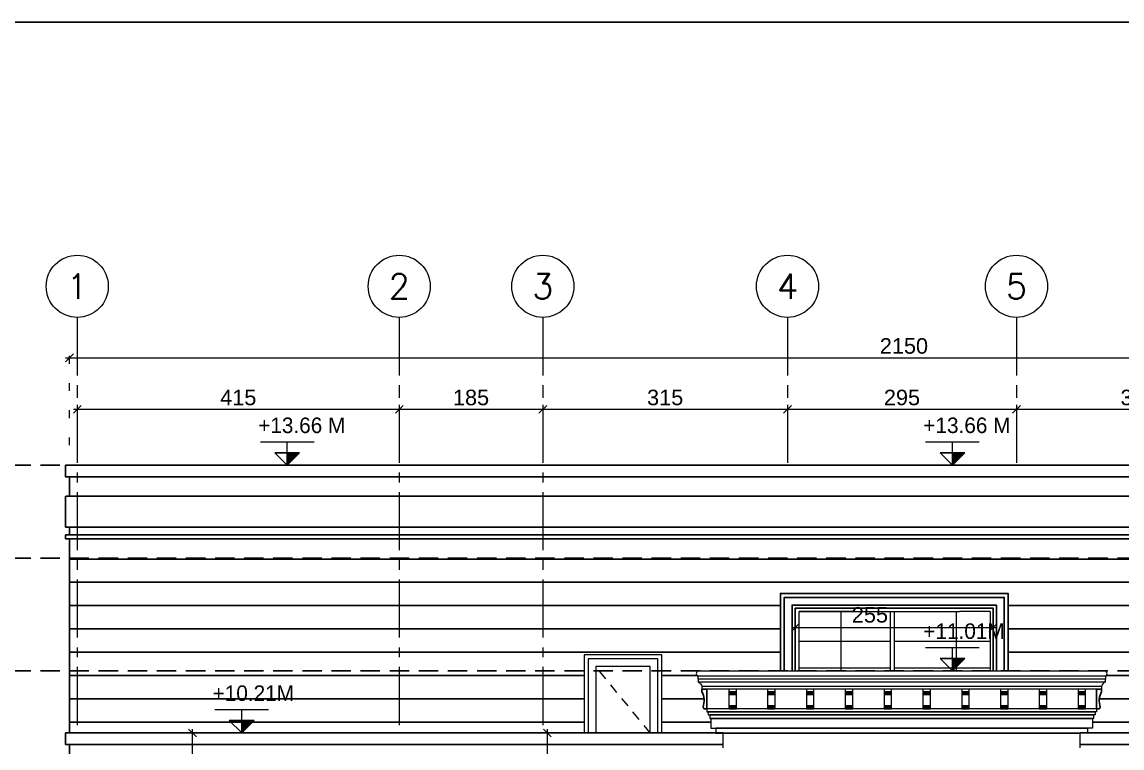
# Model space of a CAD drawing. Header units: millimetres. Extents: x -11627 to -10952, y 10244 to 10588.
# Drawn here: x -11110.8 to -11096.63, y 10419.96 to 10429.31 of the extents above; entities that cross this region are included whole.
import ezdxf
from ezdxf.enums import TextEntityAlignment as Align

# ---------------------------------------------------------------- set-up
doc = ezdxf.new("R2010")
doc.units = ezdxf.units.MM
doc.header["$PDMODE"] = 35
for name, pattern in [('DOT', [0.25, 0, -0.25]), ('GROUND FLOOR XREF - option 3$0$FATHER FR$0$CENTER2', [1.125, 0.75, -0.125, 0.125, -0.125]), ('HIDDEN', [0.375, 0.25, -0.125]), ('HIDDEN2', [0.1875, 0.125, -0.0625])]:
    doc.linetypes.add(name, pattern=pattern)
doc.layers.get('0').update_dxf_attribs({"lineweight": 5})
doc.layers.get('DEFPOINTS').update_dxf_attribs({"lineweight": 5})
for name, color, linetype, lineweight in [('A-AXIS LINE', 8, 'GROUND FLOOR XREF - option 3$0$FATHER FR$0$CENTER2', 0), ('A-AXIS TEXT', 54, 'Continuous', 9), ('A-GEN DIMS INTERNAL', 86, 'Continuous', 5), ('A-LEVEL TAG', 23, 'Continuous', 9), ('BORDER A1', 7, 'Continuous', 100), ('DOORS-WINDOWS-Hidden', 5, 'HIDDEN2', 9), ('ELEV-BLUE', 32, 'Continuous', 9), ('ELEV-MAGENTA', 6, 'Continuous', 5), ('elev.', 42, 'Continuous', 5), ('Title Block', 7, 'Continuous', 0)]:
    doc.layers.add(name, color=color, linetype=linetype, lineweight=lineweight)
for name, color, linetype in [('A-ELEV 01', 7, 'Continuous'), ('A-ELEV FAR', 8, 'Continuous'), ('A-ELEV MOULDING', 15, 'Continuous'), ('A-ELEV WINDOW', 150, 'Continuous'), ('A-OUTER DIMENSION', 52, 'Continuous'), ('A-REFLECT UP', 8, 'HIDDEN'), ('A-ROOF 01', 36, 'Continuous'), ('INSERT TEXT', 1, 'Continuous')]:
    doc.layers.add(name, color=color, linetype=linetype)
doc.styles.add('Axis-Circle', font='ROMANS.shx', dxfattribs={"height": 0.4})
doc.styles.add('EUROROMAN', font='eur_____.pfb', dxfattribs={"width": 0.8, "height": 0.2})
doc.styles.add('GROUND FLOOR XREF - option 3$0$STYLE1', font='arial.ttf', dxfattribs={"height": 0.2})
doc.styles.add('SIMPLEX', font='romans.shx', dxfattribs={"width": 0.75})
doc.dimstyles.new('D100', dxfattribs={"dimtxt": 0.2, "dimasz": 0.1, "dimexe": 0.18, "dimexo": 0.0625, "dimgap": 0.1, "dimtad": 1, "dimzin": 0, "dimdsep": 46, "dimtxsty": 'SIMPLEX', "dimblk": 'DOT1', "dimcen": 0.1, "dimse1": 1, "dimse2": 1, "dimclrd": 256, "dimclre": 256, "dimclrt": 256, "dimadec": 0, "dimazin": 0, "dimtfac": 5, "dimtix": 1, "dimtmove": 2, "dimatfit": 3, "dimfxl": 1, "dimtolj": 1, "dimtzin": 0, "dimlwd": -1, "dimlwe": -1, "dimarcsym": 0})
doc.dimstyles.new('DIM 100', dxfattribs={"dimtxt": 0.2, "dimasz": 0.1, "dimexe": 0.15, "dimexo": 0.2, "dimgap": 0.05, "dimtad": 1, "dimdec": 0, "dimlfac": 100, "dimzin": 1, "dimdsep": 46, "dimtxsty": 'GROUND FLOOR XREF - option 3$0$STYLE1', "dimblk": 'OBLIQUE', "dimcen": 0.02, "dimdle": 0.05, "dimclrd": 256, "dimclre": 6, "dimclrt": 3, "dimadec": 1, "dimazin": 0, "dimtfac": 0.9, "dimtdec": 0, "dimtix": 1, "dimtofl": 0, "dimtmove": 2, "dimatfit": 3, "dimldrblk": 'ARCHTICK', "dimfxl": 1, "dimtolj": 1, "dimtzin": 12, "dimlwd": -1, "dimlwe": -1, "dimarcsym": 0})

# ---------------------------------------------------------------- blocks, each defined once
blk = doc.blocks.new('_Oblique')
at = {"color": 0, "linetype": 'ByBlock', "lineweight": -2}
blk.add_line((-0.5, -0.5), (0.5, 0.5), dxfattribs=at)
blk = doc.blocks.new('*D36')
at = {"layer": 'A-GEN DIMS INTERNAL', "color": 6, "linetype": 'DOT', "transparency": 16777216}
for p, q in [((-11104.234, 10420.156), (-11104.184, 10420.156)), ((-11104.234, 10418.956), (-11104.184, 10418.956))]:
    blk.add_line(p, q, dxfattribs=at)
at = {"layer": 'A-GEN DIMS INTERNAL', "transparency": 16777216}
blk.add_line((-11104.034, 10418.906), (-11104.034, 10420.206), dxfattribs=at)
at = {"layer": 'DEFPOINTS', "color": 0, "transparency": 16777216}
for p in [(-11104.034, 10420.156, 5.562), (-11104.034, 10420.156), (-11104.034, 10418.956, 0.001)]:
    blk.add_point(p, dxfattribs=at)
at = {"layer": 'A-GEN DIMS INTERNAL', "transparency": 16777216, "xscale": 0.1, "yscale": 0.1, "zscale": 0.1}
for p, rotation in [((-11104.034, 10420.156), 90), ((-11104.034, 10418.956), 270)]:
    blk.add_blockref('_Oblique', p, dxfattribs=dict(at, rotation=rotation))
at = {"layer": 'A-GEN DIMS INTERNAL', "color": 3, "transparency": 16777216, "insert": (-11104.186, 10419.556), "char_height": 0.2, "attachment_point": 5, "rotation": 90, "style": 'GROUND FLOOR XREF - option 3$0$STYLE1'}
blk.add_mtext('\\A1;120', dxfattribs=at)
blk = doc.blocks.new('_ArchTick')
at = {"color": 0, "linetype": 'ByBlock', "const_width": 0.15}
blk.add_lwpolyline([(-0.5, -0.5), (0.5, 0.5)], dxfattribs=at)
blk = doc.blocks.new('*D41')
at = {"layer": 'A-GEN DIMS INTERNAL', "color": 6, "linetype": 'DOT', "transparency": 16777216}
for p, q in [((-11108.806, 10420.156), (-11108.756, 10420.156)), ((-11108.806, 10418.956), (-11108.756, 10418.956))]:
    blk.add_line(p, q, dxfattribs=at)
at = {"layer": 'A-GEN DIMS INTERNAL', "transparency": 16777216}
blk.add_line((-11108.606, 10418.906), (-11108.606, 10420.206), dxfattribs=at)
at = {"layer": 'DEFPOINTS', "color": 0, "transparency": 16777216}
for p in [(-11108.606, 10420.156, 5.562), (-11108.606, 10420.156), (-11108.606, 10418.956)]:
    blk.add_point(p, dxfattribs=at)
at = {"layer": 'A-GEN DIMS INTERNAL', "transparency": 16777216, "xscale": 0.1, "yscale": 0.1, "zscale": 0.1}
for p, rotation in [((-11108.606, 10420.156), 90), ((-11108.606, 10418.956), 270)]:
    blk.add_blockref('_Oblique', p, dxfattribs=dict(at, rotation=rotation))
at = {"layer": 'A-GEN DIMS INTERNAL', "color": 3, "transparency": 16777216, "insert": (-11108.758, 10419.556), "char_height": 0.2, "attachment_point": 5, "rotation": 90, "style": 'GROUND FLOOR XREF - option 3$0$STYLE1'}
blk.add_mtext('\\A1;120', dxfattribs=at)
blk = doc.blocks.new('LVL')
for p, q in [((-0.627, 0.301), (0.066, 0.301)), ((-0.28, 0), (-0.28, 0.301)), ((-0.121, 0.159), (-0.44, 0.159)), ((-0.28, 0), (-0.44, 0.159)), ((-0.28, 0), (-0.121, 0.159))]:
    blk.add_line(p, q)
blk.add_lwpolyline([(-0.44, 0.159), (-0.28, 0.159), (-0.28, 0), (-0.44, 0.159)])
blk.add_solid([(-0.121, 0.159), (-0.28, 0.159), (-0.28, 0)])
blk = doc.blocks.new('DOT1')
at = {"color": 0}
for p, q in [((0, -2), (0, 2)), ((-2, 0), (2, 0))]:
    blk.add_line(p, q, dxfattribs=at)
blk.add_circle((0, 0), 0.54, dxfattribs=at)
blk = doc.blocks.new('*D49')
at = {"layer": 'A-OUTER DIMENSION', "transparency": 16777216}
blk.add_line((-11113.75, 10423.506), (-11113.75, 10410.045), dxfattribs=at)
at = {"layer": 'DEFPOINTS', "color": 0, "transparency": 16777216}
for p in [(-11107.776, 10423.606, 0), (-11113.75, 10409.945), (-11110.103, 10409.945)]:
    blk.add_point(p, dxfattribs=at)
at = {"layer": 'A-OUTER DIMENSION', "transparency": 16777216, "xscale": 0.1, "yscale": 0.1, "zscale": 0.1}
for p, rotation in [((-11113.75, 10423.606), 90), ((-11113.75, 10409.945), 270)]:
    blk.add_blockref('DOT1', p, dxfattribs=dict(at, rotation=rotation))
at = {"layer": 'A-OUTER DIMENSION', "transparency": 16777216, "insert": (-11113.971, 10417.166), "char_height": 0.2, "attachment_point": 5, "rotation": 90, "style": 'SIMPLEX'}
blk.add_mtext('\\A1;13.66', dxfattribs=at)
blk = doc.blocks.new('Axis-Circle')
at = {"color": 0}
blk.add_circle((0, 0), 0.4, dxfattribs=at)
at = {"color": 4, "style": 'Axis-Circle'}
blk.add_attdef('NO', text='', height=0.32, dxfattribs=at).set_placement((0, 0), align=Align.MIDDLE_CENTER)
blk = doc.blocks.new('*D69')
at = {"layer": 'A-GEN DIMS INTERNAL', "color": 6, "linetype": 'DOT', "transparency": 16777216}
for p, q in [((-11110.19, 10423.861), (-11110.19, 10425.137)), ((-11088.69, 10423.861), (-11088.69, 10425.137))]:
    blk.add_line(p, q, dxfattribs=at)
at = {"layer": 'A-GEN DIMS INTERNAL', "transparency": 16777216}
blk.add_line((-11110.24, 10424.987), (-11088.64, 10424.987), dxfattribs=at)
at = {"layer": 'DEFPOINTS', "color": 0, "transparency": 16777216}
for p in [(-11088.69, 10424.987), (-11110.19, 10423.661), (-11088.69, 10423.661)]:
    blk.add_point(p, dxfattribs=at)
at = {"layer": 'A-GEN DIMS INTERNAL', "transparency": 16777216, "xscale": 0.1, "yscale": 0.1, "zscale": 0.1, "rotation": 180}
blk.add_blockref('_Oblique', (-11110.19, 10424.987), dxfattribs=at)
at = {"layer": 'A-GEN DIMS INTERNAL', "transparency": 16777216, "xscale": 0.1, "yscale": 0.1, "zscale": 0.1}
blk.add_blockref('_Oblique', (-11088.69, 10424.987), dxfattribs=at)
at = {"layer": 'A-GEN DIMS INTERNAL', "color": 3, "transparency": 16777216, "insert": (-11099.44, 10425.139), "char_height": 0.2, "attachment_point": 5, "style": 'GROUND FLOOR XREF - option 3$0$STYLE1'}
blk.add_mtext('\\A1;2150', dxfattribs=at)
blk = doc.blocks.new('*D72')
at = {"layer": 'A-GEN DIMS INTERNAL', "color": 6, "linetype": 'DOT', "transparency": 16777216}
for p, q in [((-11097.99, 10424.523), (-11097.99, 10424.473)), ((-11094.842, 10424.523), (-11094.842, 10424.473))]:
    blk.add_line(p, q, dxfattribs=at)
at = {"layer": 'A-GEN DIMS INTERNAL', "transparency": 16777216}
blk.add_line((-11094.792, 10424.323), (-11098.04, 10424.323), dxfattribs=at)
at = {"layer": 'DEFPOINTS', "color": 0, "transparency": 16777216}
for p in [(-11097.99, 10424.323), (-11097.99, 10424.323), (-11094.842, 10424.323)]:
    blk.add_point(p, dxfattribs=at)
at = {"layer": 'A-GEN DIMS INTERNAL', "transparency": 16777216, "xscale": 0.1, "yscale": 0.1, "zscale": 0.1, "rotation": 180}
blk.add_blockref('_Oblique', (-11097.99, 10424.323), dxfattribs=at)
at = {"layer": 'A-GEN DIMS INTERNAL', "transparency": 16777216, "xscale": 0.1, "yscale": 0.1, "zscale": 0.1}
blk.add_blockref('_Oblique', (-11094.842, 10424.323), dxfattribs=at)
at = {"layer": 'A-GEN DIMS INTERNAL', "color": 3, "transparency": 16777216, "insert": (-11096.416, 10424.475), "char_height": 0.2, "attachment_point": 5, "style": 'GROUND FLOOR XREF - option 3$0$STYLE1'}
blk.add_mtext('\\A1;315', dxfattribs=at)
blk = doc.blocks.new('*D73')
at = {"layer": 'A-GEN DIMS INTERNAL', "color": 6, "linetype": 'DOT', "transparency": 16777216}
for p, q in [((-11100.94, 10424.523), (-11100.94, 10424.473)), ((-11097.99, 10424.523), (-11097.99, 10424.473))]:
    blk.add_line(p, q, dxfattribs=at)
at = {"layer": 'A-GEN DIMS INTERNAL', "transparency": 16777216}
blk.add_line((-11097.94, 10424.323), (-11100.99, 10424.323), dxfattribs=at)
at = {"layer": 'DEFPOINTS', "color": 0, "transparency": 16777216}
for p in [(-11100.94, 10424.323), (-11100.94, 10424.323), (-11097.99, 10424.323)]:
    blk.add_point(p, dxfattribs=at)
at = {"layer": 'A-GEN DIMS INTERNAL', "transparency": 16777216, "xscale": 0.1, "yscale": 0.1, "zscale": 0.1, "rotation": 180}
blk.add_blockref('_Oblique', (-11100.94, 10424.323), dxfattribs=at)
at = {"layer": 'A-GEN DIMS INTERNAL', "transparency": 16777216, "xscale": 0.1, "yscale": 0.1, "zscale": 0.1}
blk.add_blockref('_Oblique', (-11097.99, 10424.323), dxfattribs=at)
at = {"layer": 'A-GEN DIMS INTERNAL', "color": 3, "transparency": 16777216, "insert": (-11099.465, 10424.475), "char_height": 0.2, "attachment_point": 5, "style": 'GROUND FLOOR XREF - option 3$0$STYLE1'}
blk.add_mtext('\\A1;295', dxfattribs=at)
blk = doc.blocks.new('*D74')
at = {"layer": 'A-GEN DIMS INTERNAL', "color": 6, "linetype": 'DOT', "transparency": 16777216}
for p, q in [((-11104.092, 10424.523), (-11104.092, 10424.473)), ((-11100.94, 10424.523), (-11100.94, 10424.473))]:
    blk.add_line(p, q, dxfattribs=at)
at = {"layer": 'A-GEN DIMS INTERNAL', "transparency": 16777216}
blk.add_line((-11100.89, 10424.323), (-11104.142, 10424.323), dxfattribs=at)
at = {"layer": 'DEFPOINTS', "color": 0, "transparency": 16777216}
for p in [(-11104.092, 10424.323), (-11104.092, 10424.323), (-11100.94, 10424.323)]:
    blk.add_point(p, dxfattribs=at)
at = {"layer": 'A-GEN DIMS INTERNAL', "transparency": 16777216, "xscale": 0.1, "yscale": 0.1, "zscale": 0.1, "rotation": 180}
blk.add_blockref('_Oblique', (-11104.092, 10424.323), dxfattribs=at)
at = {"layer": 'A-GEN DIMS INTERNAL', "transparency": 16777216, "xscale": 0.1, "yscale": 0.1, "zscale": 0.1}
blk.add_blockref('_Oblique', (-11100.94, 10424.323), dxfattribs=at)
at = {"layer": 'A-GEN DIMS INTERNAL', "color": 3, "transparency": 16777216, "insert": (-11102.516, 10424.475), "char_height": 0.2, "attachment_point": 5, "style": 'GROUND FLOOR XREF - option 3$0$STYLE1'}
blk.add_mtext('\\A1;315', dxfattribs=at)
blk = doc.blocks.new('*D75')
at = {"layer": 'A-GEN DIMS INTERNAL', "color": 6, "linetype": 'DOT', "transparency": 16777216}
for p, q in [((-11105.942, 10424.523), (-11105.942, 10424.473)), ((-11104.092, 10424.523), (-11104.092, 10424.473))]:
    blk.add_line(p, q, dxfattribs=at)
at = {"layer": 'A-GEN DIMS INTERNAL', "transparency": 16777216}
blk.add_line((-11104.042, 10424.323), (-11105.992, 10424.323), dxfattribs=at)
at = {"layer": 'DEFPOINTS', "color": 0, "transparency": 16777216}
for p in [(-11105.942, 10424.323), (-11105.942, 10424.323), (-11104.092, 10424.323)]:
    blk.add_point(p, dxfattribs=at)
at = {"layer": 'A-GEN DIMS INTERNAL', "transparency": 16777216, "xscale": 0.1, "yscale": 0.1, "zscale": 0.1, "rotation": 180}
blk.add_blockref('_Oblique', (-11105.942, 10424.323), dxfattribs=at)
at = {"layer": 'A-GEN DIMS INTERNAL', "transparency": 16777216, "xscale": 0.1, "yscale": 0.1, "zscale": 0.1}
blk.add_blockref('_Oblique', (-11104.092, 10424.323), dxfattribs=at)
at = {"layer": 'A-GEN DIMS INTERNAL', "color": 3, "transparency": 16777216, "insert": (-11105.017, 10424.475), "char_height": 0.2, "attachment_point": 5, "style": 'GROUND FLOOR XREF - option 3$0$STYLE1'}
blk.add_mtext('\\A1;185', dxfattribs=at)
blk = doc.blocks.new('*D76')
at = {"layer": 'A-GEN DIMS INTERNAL', "color": 6, "linetype": 'DOT', "transparency": 16777216}
for p, q in [((-11110.09, 10424.523), (-11110.09, 10424.473)), ((-11105.942, 10424.523), (-11105.942, 10424.473))]:
    blk.add_line(p, q, dxfattribs=at)
at = {"layer": 'A-GEN DIMS INTERNAL', "transparency": 16777216}
blk.add_line((-11105.892, 10424.323), (-11110.14, 10424.323), dxfattribs=at)
at = {"layer": 'DEFPOINTS', "color": 0, "transparency": 16777216}
for p in [(-11110.09, 10424.323), (-11110.09, 10424.323), (-11105.942, 10424.323)]:
    blk.add_point(p, dxfattribs=at)
at = {"layer": 'A-GEN DIMS INTERNAL', "transparency": 16777216, "xscale": 0.1, "yscale": 0.1, "zscale": 0.1, "rotation": 180}
blk.add_blockref('_Oblique', (-11110.09, 10424.323), dxfattribs=at)
at = {"layer": 'A-GEN DIMS INTERNAL', "transparency": 16777216, "xscale": 0.1, "yscale": 0.1, "zscale": 0.1}
blk.add_blockref('_Oblique', (-11105.942, 10424.323), dxfattribs=at)
at = {"layer": 'A-GEN DIMS INTERNAL', "color": 3, "transparency": 16777216, "insert": (-11108.016, 10424.475), "char_height": 0.2, "attachment_point": 5, "style": 'GROUND FLOOR XREF - option 3$0$STYLE1'}
blk.add_mtext('\\A1;415', dxfattribs=at)
blk = doc.blocks.new('*D297')
at = {"layer": 'A-GEN DIMS INTERNAL', "transparency": 16777216}
blk.add_line((-11100.89, 10421.514), (-11098.24, 10421.514), dxfattribs=at)
at = {"layer": 'A-GEN DIMS INTERNAL', "color": 6, "linetype": 'DOT', "transparency": 16777216}
for p, q in [((-11100.84, 10421.561), (-11100.84, 10421.364)), ((-11098.29, 10421.561), (-11098.29, 10421.364))]:
    blk.add_line(p, q, dxfattribs=at)
at = {"layer": 'DEFPOINTS', "color": 0, "transparency": 16777216}
for p in [(-11100.84, 10421.761), (-11098.29, 10421.761), (-11098.29, 10421.514)]:
    blk.add_point(p, dxfattribs=at)
at = {"layer": 'A-GEN DIMS INTERNAL', "transparency": 16777216, "xscale": 0.1, "yscale": 0.1, "zscale": 0.1, "rotation": 180}
blk.add_blockref('_Oblique', (-11100.84, 10421.514), dxfattribs=at)
at = {"layer": 'A-GEN DIMS INTERNAL', "transparency": 16777216, "xscale": 0.1, "yscale": 0.1, "zscale": 0.1}
blk.add_blockref('_Oblique', (-11098.29, 10421.514), dxfattribs=at)
at = {"layer": 'A-GEN DIMS INTERNAL', "color": 3, "transparency": 16777216, "insert": (-11099.878, 10421.676), "char_height": 0.2, "attachment_point": 5, "style": 'GROUND FLOOR XREF - option 3$0$STYLE1'}
blk.add_mtext('\\A1;255', dxfattribs=at)
blk = doc.blocks.new('ADM FRAME-A2')
at = {"layer": 'BORDER A1', "lineweight": 25}
blk.add_lwpolyline([(-58.529, 2.457), (-11.557, 2.457), (-11.557, 40.943), (-58.529, 40.943)], close=True, dxfattribs=at)
blk = doc.blocks.new('3')
at = {"layer": 'INSERT TEXT', "color": 9}
for p, q in [((-11110.19, 10422.396, 0), (-11088.69, 10422.396, 0)), ((-11110.19, 10422.096, 0), (-11088.69, 10422.096, 0)), ((-11110.19, 10421.796, 0), (-11101.031, 10421.796, 0)), ((-11098.098, 10421.796, 0), (-11088.69, 10421.796, 0)), ((-11110.19, 10421.496, 0), (-11101.031, 10421.496, 0)), ((-11098.098, 10421.496, 0), (-11088.69, 10421.496, 0)), ((-11110.19, 10421.196, 0), (-11101.031, 10421.196, 0)), ((-11098.098, 10421.196, 0), (-11088.69, 10421.196, 0)), ((-11110.19, 10420.896, 0), (-11103.558, 10420.896, 0)), ((-11102.559, 10420.896, 0), (-11102.107, 10420.896, 0)), ((-11096.831, 10420.896, 0), (-11088.69, 10420.896, 0)), ((-11110.19, 10420.596, 0), (-11103.558, 10420.596, 0)), ((-11102.559, 10420.596, 0), (-11102.015, 10420.596, 0)), ((-11096.923, 10420.596, 0), (-11088.69, 10420.596, 0)), ((-11110.19, 10420.296, 0), (-11103.558, 10420.296, 0)), ((-11102.559, 10420.296, 0), (-11101.928, 10420.296, 0)), ((-11097.009, 10420.296, 0), (-11088.69, 10420.296, 0))]:
    blk.add_line(p, q, dxfattribs=at)

msp = doc.modelspace()

# ---------------------------------------------------------------- linework, layer by layer
at = {"layer": 'A-AXIS LINE'}
for p, q in [((-11110.09, 10425.508), (-11110.09, 10420.156)), ((-11105.942, 10425.508), (-11105.942, 10420.156)), ((-11104.092, 10425.508), (-11104.092, 10420.156)), ((-11100.94, 10425.508), (-11100.94, 10423.561)), ((-11097.99, 10425.508), (-11097.99, 10423.561))]:
    msp.add_line(p, q, dxfattribs=at)
at = {"layer": 'A-ELEV 01'}
for p, q in [((-11110.24, 10420.156, -0.003), (-11101.769, 10420.156, 0.005)), ((-11110.24, 10420.006, -0.003), (-11110.24, 10420.156, -0.003)), ((-11088.64, 10420.156, 0), (-11097.169, 10420.156, 0.003)), ((-11110.24, 10420.006, 0), (-11101.769, 10420.006, -0.001)), ((-11110.19, 10419.756, -0.003), (-11110.19, 10420.006, -0.003)), ((-11088.64, 10420.006, 0), (-11097.169, 10420.006, 0.006))]:
    msp.add_line(p, q, dxfattribs=at)
at = {"layer": 'A-ELEV FAR'}
for p, q in [((-11110.24, 10423.606, -0.003), (-11088.64, 10423.606)), ((-11110.24, 10423.456, -0.003), (-11110.24, 10423.606, -0.003)), ((-11110.24, 10423.456, -0.014), (-11088.64, 10423.456, -0.014)), ((-11110.19, 10423.206), (-11110.19, 10423.456)), ((-11110.24, 10422.806), (-11110.24, 10423.206)), ((-11088.64, 10423.206, -0.004), (-11110.238, 10423.206, -0.008)), ((-11088.64, 10422.806, 0.003), (-11110.24, 10422.806, -0.003)), ((-11110.19, 10422.806, -0.006), (-11110.19, 10422.706, -0.006)), ((-11088.64, 10422.706, 0.003), (-11110.24, 10422.706, -0.003)), ((-11110.24, 10422.656), (-11110.24, 10422.706)), ((-11088.64, 10422.656, 0), (-11110.24, 10422.656, -0.005)), ((-11110.19, 10420.156), (-11110.19, 10422.656))]:
    msp.add_line(p, q, dxfattribs=at)
at = {"layer": 'A-ELEV MOULDING', "elevation": 0.014}
for points in [[(-11098.098, 10420.955), (-11098.098, 10421.952), (-11101.031, 10421.952), (-11101.031, 10420.955)], [(-11101.031, 10420.955), (-11101.031, 10421.771)], [(-11098.148, 10420.955), (-11098.148, 10421.902), (-11100.981, 10421.902), (-11100.981, 10420.955)], [(-11100.981, 10420.955), (-11100.981, 10421.771)], [(-11098.248, 10420.955), (-11098.248, 10421.802), (-11100.881, 10421.802), (-11100.881, 10420.955)], [(-11100.881, 10420.955), (-11100.881, 10421.771)], [(-11098.248, 10421.771), (-11098.248, 10420.955)], [(-11098.148, 10421.771), (-11098.148, 10420.955)], [(-11098.098, 10421.771), (-11098.098, 10420.955)], [(-11098.29, 10420.955), (-11098.29, 10421.761), (-11100.84, 10421.761), (-11100.84, 10420.955)]]:
    msp.add_lwpolyline(points, dxfattribs=at)
at = {"layer": 'A-ELEV WINDOW', "lineweight": 15}
for p, q in [((-11100.095, 10421.719, 0.014), (-11100.79, 10421.719, 0.014)), ((-11100.248, 10420.955, 0.014), (-11100.248, 10421.719, 0.014)), ((-11099.619, 10421.719, 0.014), (-11099.619, 10420.955, 0.014)), ((-11099.619, 10421.719, 0.014), (-11098.725, 10421.719, 0.014)), ((-11099.564, 10421.719, 0.014), (-11099.564, 10420.955, 0.014)), ((-11098.762, 10420.955, 0.014), (-11098.762, 10421.719, 0.014)), ((-11098.33, 10421.719, 0.014), (-11098.725, 10421.719, 0.014)), ((-11099.619, 10421.335, 0.014), (-11100.79, 10421.335, 0.014)), ((-11098.33, 10421.335, 0.014), (-11099.564, 10421.335, 0.014)), ((-11099.619, 10420.99, 0.014), (-11100.79, 10420.99, 0.014)), ((-11098.33, 10420.99, 0.014), (-11099.564, 10420.99, 0.014))]:
    msp.add_line(p, q, dxfattribs=at)
at = {"layer": 'A-ELEV WINDOW', "lineweight": 15, "elevation": 0.014}
for points in [[(-11100.79, 10420.955), (-11100.79, 10421.719), (-11099.619, 10421.719)], [(-11098.33, 10421.719), (-11098.33, 10420.955)]]:
    msp.add_lwpolyline(points, dxfattribs=at)
at = {"layer": 'A-REFLECT UP'}
for p, q in [((-11113.19, 10423.606), (-11088.19, 10423.606)), ((-11113.19, 10422.406), (-11088.19, 10422.406)), ((-11113.19, 10420.955), (-11088.19, 10420.955)), ((-11097.169, 10420.156), (-11088.19, 10420.156))]:
    msp.add_line(p, q, dxfattribs=at)
at = {"layer": 'A-ROOF 01'}
for p, q in [((-11101.599, 10420.686), (-11101.696, 10420.686)), ((-11101.599, 10420.685), (-11101.696, 10420.685)), ((-11101.599, 10420.684), (-11101.696, 10420.684)), ((-11101.599, 10420.682), (-11101.696, 10420.682)), ((-11101.599, 10420.68), (-11101.696, 10420.68)), ((-11101.599, 10420.675), (-11101.696, 10420.675)), ((-11101.599, 10420.669), (-11101.696, 10420.669)), ((-11101.599, 10420.661), (-11101.696, 10420.661)), ((-11101.599, 10420.651), (-11101.696, 10420.651)), ((-11101.099, 10420.686), (-11101.196, 10420.686)), ((-11101.099, 10420.685), (-11101.196, 10420.685)), ((-11101.099, 10420.684), (-11101.196, 10420.684)), ((-11101.099, 10420.682), (-11101.196, 10420.682)), ((-11101.099, 10420.68), (-11101.196, 10420.68)), ((-11101.099, 10420.675), (-11101.196, 10420.675)), ((-11101.099, 10420.669), (-11101.196, 10420.669)), ((-11101.099, 10420.661), (-11101.196, 10420.661)), ((-11101.099, 10420.651), (-11101.196, 10420.651)), ((-11100.599, 10420.686), (-11100.696, 10420.686)), ((-11100.599, 10420.685), (-11100.696, 10420.685)), ((-11100.599, 10420.684), (-11100.696, 10420.684)), ((-11100.599, 10420.682), (-11100.696, 10420.682)), ((-11100.599, 10420.68), (-11100.696, 10420.68)), ((-11100.599, 10420.675), (-11100.696, 10420.675)), ((-11100.599, 10420.669), (-11100.696, 10420.669)), ((-11100.599, 10420.661), (-11100.696, 10420.661)), ((-11100.599, 10420.651), (-11100.696, 10420.651)), ((-11100.099, 10420.686), (-11100.196, 10420.686)), ((-11100.099, 10420.685), (-11100.196, 10420.685)), ((-11100.099, 10420.684), (-11100.196, 10420.684)), ((-11100.099, 10420.682), (-11100.196, 10420.682)), ((-11100.099, 10420.68), (-11100.196, 10420.68)), ((-11100.099, 10420.675), (-11100.196, 10420.675)), ((-11100.099, 10420.669), (-11100.196, 10420.669)), ((-11100.099, 10420.661), (-11100.196, 10420.661)), ((-11100.099, 10420.651), (-11100.196, 10420.651)), ((-11099.599, 10420.686), (-11099.696, 10420.686)), ((-11099.599, 10420.685), (-11099.696, 10420.685)), ((-11099.599, 10420.684), (-11099.696, 10420.684)), ((-11099.599, 10420.682), (-11099.696, 10420.682)), ((-11099.599, 10420.68), (-11099.696, 10420.68)), ((-11099.599, 10420.675), (-11099.696, 10420.675)), ((-11099.599, 10420.669), (-11099.696, 10420.669)), ((-11099.599, 10420.661), (-11099.696, 10420.661)), ((-11099.599, 10420.651), (-11099.696, 10420.651)), ((-11099.099, 10420.686), (-11099.196, 10420.686)), ((-11099.099, 10420.685), (-11099.196, 10420.685)), ((-11099.099, 10420.684), (-11099.196, 10420.684)), ((-11099.099, 10420.682), (-11099.196, 10420.682)), ((-11099.099, 10420.68), (-11099.196, 10420.68)), ((-11099.099, 10420.675), (-11099.196, 10420.675)), ((-11099.099, 10420.669), (-11099.196, 10420.669)), ((-11099.099, 10420.661), (-11099.196, 10420.661)), ((-11099.099, 10420.651), (-11099.196, 10420.651)), ((-11098.599, 10420.686), (-11098.696, 10420.686)), ((-11098.599, 10420.685), (-11098.696, 10420.685)), ((-11098.599, 10420.684), (-11098.696, 10420.684)), ((-11098.599, 10420.682), (-11098.696, 10420.682)), ((-11098.599, 10420.68), (-11098.696, 10420.68)), ((-11098.599, 10420.675), (-11098.696, 10420.675)), ((-11098.599, 10420.669), (-11098.696, 10420.669)), ((-11098.599, 10420.661), (-11098.696, 10420.661)), ((-11098.599, 10420.651), (-11098.696, 10420.651)), ((-11098.099, 10420.686), (-11098.196, 10420.686)), ((-11098.099, 10420.685), (-11098.196, 10420.685)), ((-11098.099, 10420.684), (-11098.196, 10420.684)), ((-11098.099, 10420.682), (-11098.196, 10420.682)), ((-11098.099, 10420.68), (-11098.196, 10420.68)), ((-11098.099, 10420.675), (-11098.196, 10420.675)), ((-11098.099, 10420.669), (-11098.196, 10420.669)), ((-11098.099, 10420.661), (-11098.196, 10420.661)), ((-11098.099, 10420.651), (-11098.196, 10420.651)), ((-11097.599, 10420.686), (-11097.696, 10420.686)), ((-11097.599, 10420.685), (-11097.696, 10420.685)), ((-11097.599, 10420.684), (-11097.696, 10420.684)), ((-11097.599, 10420.682), (-11097.696, 10420.682)), ((-11097.599, 10420.68), (-11097.696, 10420.68)), ((-11097.599, 10420.675), (-11097.696, 10420.675)), ((-11097.599, 10420.669), (-11097.696, 10420.669)), ((-11097.599, 10420.661), (-11097.696, 10420.661)), ((-11097.599, 10420.651), (-11097.696, 10420.651)), ((-11097.099, 10420.686), (-11097.196, 10420.686)), ((-11097.099, 10420.685), (-11097.196, 10420.685)), ((-11097.099, 10420.684), (-11097.196, 10420.684)), ((-11097.099, 10420.682), (-11097.196, 10420.682)), ((-11097.099, 10420.68), (-11097.196, 10420.68)), ((-11097.099, 10420.675), (-11097.196, 10420.675)), ((-11097.099, 10420.669), (-11097.196, 10420.669)), ((-11097.099, 10420.661), (-11097.196, 10420.661)), ((-11097.099, 10420.651), (-11097.196, 10420.651)), ((-11101.599, 10420.505), (-11101.696, 10420.505)), ((-11101.599, 10420.498), (-11101.696, 10420.498)), ((-11101.099, 10420.505), (-11101.196, 10420.505)), ((-11101.099, 10420.498), (-11101.196, 10420.498)), ((-11100.599, 10420.505), (-11100.696, 10420.505)), ((-11100.599, 10420.498), (-11100.696, 10420.498)), ((-11100.099, 10420.505), (-11100.196, 10420.505)), ((-11100.099, 10420.498), (-11100.196, 10420.498)), ((-11099.599, 10420.505), (-11099.696, 10420.505)), ((-11099.599, 10420.498), (-11099.696, 10420.498)), ((-11099.099, 10420.505), (-11099.196, 10420.505)), ((-11099.099, 10420.498), (-11099.196, 10420.498)), ((-11098.599, 10420.505), (-11098.696, 10420.505)), ((-11098.599, 10420.498), (-11098.696, 10420.498)), ((-11098.099, 10420.505), (-11098.196, 10420.505)), ((-11098.099, 10420.498), (-11098.196, 10420.498)), ((-11097.599, 10420.505), (-11097.696, 10420.505)), ((-11097.599, 10420.498), (-11097.696, 10420.498)), ((-11097.099, 10420.505), (-11097.196, 10420.505)), ((-11097.099, 10420.498), (-11097.196, 10420.498)), ((-11102.028, 10420.483), (-11102.022, 10420.483)), ((-11102.022, 10420.483), (-11102.022, 10420.475)), ((-11102.022, 10420.475), (-11102.016, 10420.475)), ((-11102.016, 10420.475), (-11102.016, 10420.465)), ((-11096.977, 10420.427), (-11101.96, 10420.427)), ((-11096.997, 10420.391), (-11101.941, 10420.391)), ((-11101.599, 10420.491), (-11101.696, 10420.491)), ((-11101.099, 10420.491), (-11101.196, 10420.491)), ((-11100.599, 10420.491), (-11100.696, 10420.491)), ((-11100.099, 10420.491), (-11100.196, 10420.491)), ((-11099.599, 10420.491), (-11099.696, 10420.491)), ((-11099.099, 10420.491), (-11099.196, 10420.491)), ((-11098.599, 10420.491), (-11098.696, 10420.491)), ((-11098.099, 10420.491), (-11098.196, 10420.491)), ((-11097.599, 10420.491), (-11097.696, 10420.491)), ((-11097.099, 10420.491), (-11097.196, 10420.491)), ((-11096.915, 10420.475), (-11096.921, 10420.475)), ((-11096.921, 10420.475), (-11096.921, 10420.465)), ((-11096.91, 10420.483), (-11096.915, 10420.483)), ((-11096.915, 10420.483), (-11096.915, 10420.475)), ((-11097.009, 10420.344), (-11101.928, 10420.344)), ((-11097.075, 10420.219), (-11101.862, 10420.219))]:
    msp.add_line(p, q, dxfattribs=at)
for points in [[(-11102.016, 10420.465), (-11101.981, 10420.465), (-11101.981, 10420.718), (-11102.044, 10420.718), (-11102.044, 10420.687, -0.221032), (-11102.028, 10420.491), (-11102.028, 10420.491), (-11102.028, 10420.483)], [(-11096.921, 10420.465), (-11096.957, 10420.465), (-11096.957, 10420.718), (-11096.893, 10420.718), (-11096.893, 10420.687, 0.221032), (-11096.91, 10420.491), (-11096.91, 10420.491), (-11096.91, 10420.483)]]:
    msp.add_lwpolyline(points, format="xyb", dxfattribs=at)
at = {"layer": 'DOORS-WINDOWS-Hidden'}
msp.add_line((-11102.709, 10420.156, 0.014), (-11103.408, 10421.01, 0.014), dxfattribs=at)
at = {"layer": 'ELEV-BLUE'}
for p, q in [((-11102.094, 10420.955), (-11096.843, 10420.955)), ((-11096.843, 10420.886), (-11102.094, 10420.886)), ((-11102.093, 10420.886), (-11102.093, 10420.849)), ((-11096.845, 10420.849), (-11102.093, 10420.849)), ((-11102.089, 10420.849), (-11102.089, 10420.809)), ((-11096.849, 10420.809), (-11102.089, 10420.809)), ((-11096.849, 10420.849), (-11096.849, 10420.809)), ((-11096.845, 10420.886), (-11096.845, 10420.849)), ((-11096.893, 10420.755), (-11102.045, 10420.755)), ((-11096.957, 10420.718), (-11101.981, 10420.718)), ((-11101.599, 10420.687), (-11101.696, 10420.687)), ((-11101.599, 10420.687), (-11101.696, 10420.687)), ((-11101.099, 10420.687), (-11101.196, 10420.687)), ((-11101.099, 10420.687), (-11101.196, 10420.687)), ((-11100.599, 10420.687), (-11100.696, 10420.687)), ((-11100.599, 10420.687), (-11100.696, 10420.687)), ((-11100.099, 10420.687), (-11100.196, 10420.687)), ((-11100.099, 10420.687), (-11100.196, 10420.687)), ((-11099.599, 10420.687), (-11099.696, 10420.687)), ((-11099.599, 10420.687), (-11099.696, 10420.687)), ((-11099.099, 10420.687), (-11099.196, 10420.687)), ((-11099.099, 10420.687), (-11099.196, 10420.687)), ((-11098.599, 10420.687), (-11098.696, 10420.687)), ((-11098.599, 10420.687), (-11098.696, 10420.687)), ((-11098.099, 10420.687), (-11098.196, 10420.687)), ((-11098.099, 10420.687), (-11098.196, 10420.687)), ((-11097.599, 10420.687), (-11097.696, 10420.687)), ((-11097.599, 10420.687), (-11097.696, 10420.687)), ((-11097.099, 10420.687), (-11097.196, 10420.687)), ((-11097.099, 10420.687), (-11097.196, 10420.687)), ((-11096.957, 10420.465), (-11101.981, 10420.465)), ((-11101.599, 10420.483), (-11101.696, 10420.483)), ((-11101.599, 10420.475), (-11101.696, 10420.475)), ((-11101.099, 10420.483), (-11101.196, 10420.483)), ((-11101.099, 10420.475), (-11101.196, 10420.475)), ((-11100.599, 10420.483), (-11100.696, 10420.483)), ((-11100.599, 10420.475), (-11100.696, 10420.475)), ((-11100.099, 10420.483), (-11100.196, 10420.483)), ((-11100.099, 10420.475), (-11100.196, 10420.475)), ((-11099.599, 10420.483), (-11099.696, 10420.483)), ((-11099.599, 10420.475), (-11099.696, 10420.475)), ((-11099.099, 10420.483), (-11099.196, 10420.483)), ((-11099.099, 10420.475), (-11099.196, 10420.475)), ((-11098.599, 10420.483), (-11098.696, 10420.483)), ((-11098.599, 10420.475), (-11098.696, 10420.475)), ((-11098.099, 10420.483), (-11098.196, 10420.483)), ((-11098.099, 10420.475), (-11098.196, 10420.475)), ((-11097.599, 10420.483), (-11097.696, 10420.483)), ((-11097.599, 10420.475), (-11097.696, 10420.475)), ((-11097.099, 10420.483), (-11097.196, 10420.483)), ((-11097.099, 10420.475), (-11097.196, 10420.475)), ((-11101.769, 10419.962), (-11101.769, 10420.155)), ((-11101.769, 10419.981), (-11101.769, 10420.155)), ((-11097.169, 10419.981), (-11097.169, 10420.155)), ((-11097.169, 10419.962), (-11097.169, 10419.981))]:
    msp.add_line(p, q, dxfattribs=at)
for points in [[(-11102.089, 10420.809, -0.298095), (-11102.045, 10420.755), (-11102.045, 10420.755), (-11102.045, 10420.718), (-11101.981, 10420.718), (-11101.981, 10420.427), (-11101.96, 10420.427), (-11101.96, 10420.391), (-11101.941, 10420.391), (-11101.941, 10420.344), (-11101.928, 10420.344), (-11101.928, 10420.219), (-11101.862, 10420.219), (-11101.862, 10420.155), (-11097.169, 10420.155)], [(-11096.849, 10420.809, 0.295448), (-11096.893, 10420.755), (-11096.893, 10420.755), (-11096.893, 10420.718), (-11096.957, 10420.718), (-11096.957, 10420.427), (-11096.977, 10420.427), (-11096.977, 10420.391), (-11096.997, 10420.391), (-11096.997, 10420.344), (-11097.009, 10420.344), (-11097.009, 10420.219), (-11097.075, 10420.219), (-11097.075, 10420.155), (-11101.769, 10420.155)]]:
    msp.add_lwpolyline(points, format="xyb", dxfattribs=at)
for points in [[(-11101.599, 10420.718), (-11101.696, 10420.718), (-11101.696, 10420.465), (-11101.599, 10420.465)], [(-11101.099, 10420.718), (-11101.196, 10420.718), (-11101.196, 10420.465), (-11101.099, 10420.465)], [(-11100.599, 10420.718), (-11100.696, 10420.718), (-11100.696, 10420.465), (-11100.599, 10420.465)], [(-11100.099, 10420.718), (-11100.196, 10420.718), (-11100.196, 10420.465), (-11100.099, 10420.465)], [(-11099.599, 10420.718), (-11099.696, 10420.718), (-11099.696, 10420.465), (-11099.599, 10420.465)], [(-11099.099, 10420.718), (-11099.196, 10420.718), (-11099.196, 10420.465), (-11099.099, 10420.465)], [(-11098.599, 10420.718), (-11098.696, 10420.718), (-11098.696, 10420.465), (-11098.599, 10420.465)], [(-11098.099, 10420.718), (-11098.196, 10420.718), (-11098.196, 10420.465), (-11098.099, 10420.465)], [(-11097.599, 10420.718), (-11097.696, 10420.718), (-11097.696, 10420.465), (-11097.599, 10420.465)], [(-11097.099, 10420.718), (-11097.196, 10420.718), (-11097.196, 10420.465), (-11097.099, 10420.465)]]:
    msp.add_lwpolyline(points, close=True, dxfattribs=at)
for centre, start, end in [((-11102.076, 10420.921), 118.4684, 241.5316), ((-11096.862, 10420.921), 298.4684, 61.5316)]:
    msp.add_arc(centre, 0.0394, start, end, dxfattribs=at)
at = {"layer": 'ELEV-MAGENTA', "elevation": 0.014}
for points in [[(-11102.559, 10420.156), (-11102.559, 10421.16), (-11103.558, 10421.16), (-11103.558, 10420.156)], [(-11102.609, 10420.156), (-11102.609, 10421.11), (-11103.508, 10421.11), (-11103.508, 10420.156)], [(-11102.709, 10420.156), (-11102.709, 10421.01), (-11103.408, 10421.01), (-11103.408, 10420.156)]]:
    msp.add_lwpolyline(points, dxfattribs=at)
at = {"layer": 'elev.', "elevation": 0.014}
msp.add_lwpolyline([(-11102.559, 10420.156), (-11102.559, 10421.16), (-11103.558, 10421.16), (-11103.558, 10420.156)], dxfattribs=at)

# ---------------------------------------------------------------- block references
at = {"layer": 'A-AXIS TEXT'}
ref = msp.add_blockref('Axis-Circle', (-11110.09, 10425.908), dxfattribs=at)
ref.add_attrib('NO', '1', dxfattribs={"layer": '0', "color": 30, "height": 0.32, "style": 'Axis-Circle'}).set_placement((-11110.09, 10425.908), align=Align.MIDDLE_CENTER)
ref = msp.add_blockref('Axis-Circle', (-11105.942, 10425.908), dxfattribs=at)
ref.add_attrib('NO', '2', dxfattribs={"layer": '0', "color": 30, "height": 0.32, "style": 'Axis-Circle'}).set_placement((-11105.942, 10425.908), align=Align.MIDDLE_CENTER)
ref = msp.add_blockref('Axis-Circle', (-11104.092, 10425.908), dxfattribs=at)
ref.add_attrib('NO', '3', dxfattribs={"layer": '0', "color": 30, "height": 0.32, "style": 'Axis-Circle'}).set_placement((-11104.092, 10425.908), align=Align.MIDDLE_CENTER)
ref = msp.add_blockref('Axis-Circle', (-11100.94, 10425.908), dxfattribs=at)
ref.add_attrib('NO', '4', dxfattribs={"layer": '0', "color": 30, "height": 0.32, "style": 'Axis-Circle'}).set_placement((-11100.94, 10425.908), align=Align.MIDDLE_CENTER)
ref = msp.add_blockref('Axis-Circle', (-11097.99, 10425.908), dxfattribs=at)
ref.add_attrib('NO', '5', dxfattribs={"layer": '0', "color": 30, "height": 0.32, "style": 'Axis-Circle'}).set_placement((-11097.99, 10425.908), align=Align.MIDDLE_CENTER)
at = {"layer": 'A-LEVEL TAG'}
for p in [(-11107.104, 10423.606, 0.001), (-11098.535, 10423.606, 0.001), (-11098.535, 10420.955, 0.001), (-11107.691, 10420.156, 0)]:
    msp.add_blockref('LVL', p, dxfattribs=at)
at = {"layer": 'INSERT TEXT', "color": 242, "true_color": 0xcd2027}
msp.add_blockref('3', (0, 0), dxfattribs=at)
at = {"layer": 'Title Block'}
msp.add_blockref('ADM FRAME-A2', (-11064.775, 10388.369), dxfattribs=at)

# ---------------------------------------------------------------- texts
at = {"layer": 'A-LEVEL TAG', "style": 'EUROROMAN'}
for s, p in [('+13.66 M', (-11107.759, 10424.018, 0.001)), ('+13.66 M', (-11099.19, 10424.018, 0.001)), ('+11.01M', (-11099.19, 10421.367, 0.001)), ('+10.21M', (-11108.346, 10420.568, 0))]:
    msp.add_text(s, height=0.2, dxfattribs=at).set_placement(p)

# ---------------------------------------------------------------- dimensions: what is measured, and where the dimension line sits
at = {"layer": 'A-GEN DIMS INTERNAL'}
for base, p1, p2, picture, middle in [((-11088.69, 10424.987), (-11110.19, 10423.661), (-11088.69, 10423.661), '*D69', (-11099.44, 10425.139)), ((-11110.09, 10424.323), (-11105.942, 10424.323), (-11110.09, 10424.323), '*D76', (-11108.016, 10424.475)), ((-11105.942, 10424.323), (-11104.092, 10424.323), (-11105.942, 10424.323), '*D75', (-11105.017, 10424.475)), ((-11104.092, 10424.323), (-11100.94, 10424.323), (-11104.092, 10424.323), '*D74', (-11102.516, 10424.475)), ((-11100.94, 10424.323), (-11097.99, 10424.323), (-11100.94, 10424.323), '*D73', (-11099.465, 10424.475)), ((-11097.99, 10424.323), (-11094.842, 10424.323), (-11097.99, 10424.323), '*D72', (-11096.416, 10424.475))]:
    dim = msp.add_linear_dim(base=base, p1=p1, p2=p2, dimstyle='DIM 100', dxfattribs=at)
    dim.commit()
    dim.dimension.update_dxf_attribs({"geometry": picture, "text_midpoint": middle})
dim = msp.add_linear_dim(base=(-11098.29, 10421.514, 0.014), p1=(-11100.84, 10421.761, 0.014), p2=(-11098.29, 10421.761, 0.014), angle=180, dimstyle='DIM 100', dxfattribs=at)
dim.commit()
dim.dimension.update_dxf_attribs({"geometry": '*D297', "text_midpoint": (-11099.878, 10421.676, 0.014), "dimtype": 160})
for base, p1, p2, picture, middle in [((-11108.606, 10420.156), (-11108.606, 10418.956), (-11108.606, 10420.156, 5.562), '*D41', (-11108.758, 10419.556)), ((-11104.034, 10420.156, -0.001), (-11104.034, 10418.956), (-11104.034, 10420.156, 5.562), '*D36', (-11104.186, 10419.556, -0.001))]:
    dim = msp.add_linear_dim(base=base, p1=p1, p2=p2, angle=90, dimstyle='DIM 100', dxfattribs=at)
    dim.commit()
    dim.dimension.update_dxf_attribs({"geometry": picture, "text_midpoint": middle})
at = {"layer": 'A-OUTER DIMENSION'}
dim = msp.add_linear_dim(base=(-11113.75, 10409.945), p1=(-11107.776, 10423.606, 0), p2=(-11110.103, 10409.945), angle=90, dimstyle='D100', dxfattribs=at)
dim.commit()
dim.dimension.update_dxf_attribs({"geometry": '*D49', "text_midpoint": (-11113.971, 10417.166), "dimtype": 160})

doc.saveas('drawing.dxf')
